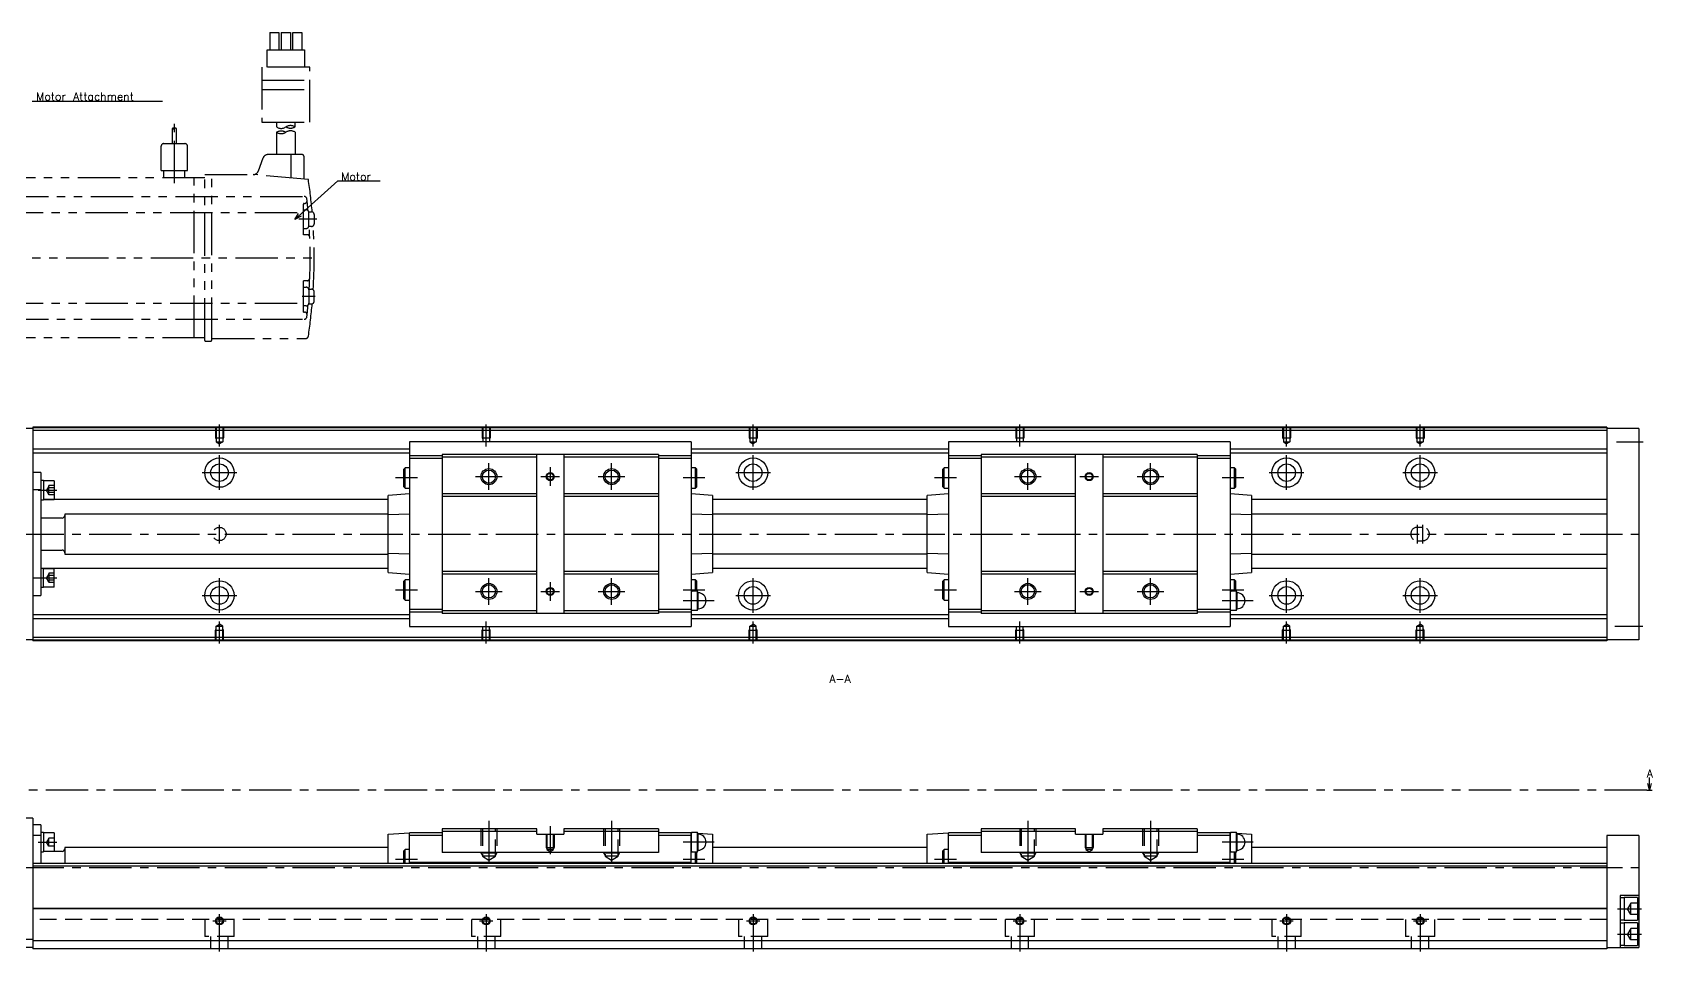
# Model space of a CAD drawing. Extents: x -2 to 986, y -8 to 353.
# Drawn here: x 379 to 986, y 9 to 353 of the extents above; entities that cross this region are included whole.
import ezdxf

# ---------------------------------------------------------------- set-up
doc = ezdxf.new("R2010")
doc.units = 0
doc.header["$LTSCALE"] = 0.5
for name, pattern in [('CENTER', [50.8, 31.75, -6.35, 6.35, -6.35]), ('DASHED', [19.05, 12.7, -6.35]), ('PHANTOM', [63.5, 31.75, -6.35, 6.35, -6.35, 6.35, -6.35])]:
    doc.linetypes.add(name, pattern=pattern)
for name, color, linetype in [('MSM_CENTER', 1, 'CENTER'), ('MSM_CONTINUOUS', 7, 'CONTINUOUS'), ('MSM_DASHED', 4, 'DASHED'), ('MSM_IMAGINARY', 6, 'PHANTOM'), ('MSM_NARROW', 5, 'CONTINUOUS'), ('MSM_PART_NUMBER', 7, 'CONTINUOUS')]:
    doc.layers.add(name, color=color, linetype=linetype)
doc.styles.get("Standard").update_dxf_attribs({"font": 'txt.shx', "height": 3, "bigfont": 'bigfont.shx'})

msp = doc.modelspace()

# ---------------------------------------------------------------- linework, layer by layer
at = {"layer": 'MSM_CENTER'}
for p, q in [((448.67, 198.29), (448.67, 206.5)), ((548.67, 198.29), (548.67, 206.5)), ((648.67, 198.29), (648.67, 206.5)), ((748.67, 198.29), (748.67, 206.5)), ((848.67, 198.29), (848.67, 206.5)), ((898.67, 198.29), (898.67, 206.5)), ((448.67, 182), (448.67, 195)), ((648.67, 182), (648.67, 195)), ((848.67, 182), (848.67, 195)), ((898.67, 182), (898.67, 195)), ((972.34, 200), (982.29, 200)), ((442.17, 188.5), (455.16, 188.5)), ((549.67, 182), (549.67, 192)), ((572.67, 190.5), (572.67, 183.5)), ((595.67, 182), (595.67, 192)), ((642.17, 188.5), (655.17, 188.5)), ((751.67, 182), (751.67, 192)), ((797.67, 182), (797.67, 192)), ((842.17, 188.5), (855.17, 188.5)), ((892.17, 188.5), (905.17, 188.5)), ((522.87, 186.5), (514.66, 186.5)), ((544.67, 187), (554.67, 187)), ((569.17, 187), (576.17, 187)), ((590.67, 187), (600.67, 187)), ((630.57, 186.5), (622.47, 186.5)), ((724.87, 186.5), (716.66, 186.5)), ((746.67, 187), (756.67, 187)), ((771.17, 187), (778.17, 187)), ((792.67, 187), (802.67, 187)), ((832.57, 186.5), (824.47, 186.5)), ((380.67, 181.95), (387.67, 181.95)), ((323.67, 165.5), (982.67, 165.5)), ((448.67, 162), (448.67, 169)), ((897.67, 162), (897.67, 169)), ((899.67, 162), (899.67, 169)), ((380.67, 149.05), (387.67, 149.05)), ((448.67, 136), (448.67, 149)), ((549.67, 139), (549.67, 149)), ((572.67, 147.5), (572.67, 140.5)), ((595.67, 139), (595.67, 149)), ((648.67, 136), (648.67, 149)), ((751.67, 139), (751.67, 149)), ((797.67, 139), (797.67, 149)), ((848.67, 136), (848.67, 149)), ((898.67, 136), (898.67, 149)), ((442.17, 142.5), (455.17, 142.5)), ((522.87, 144.5), (514.66, 144.5)), ((544.67, 144), (554.67, 144)), ((569.17, 144), (576.17, 144)), ((590.67, 144), (600.67, 144)), ((630.57, 144.5), (622.47, 144.5)), ((634.07, 140.5), (622.47, 140.5)), ((642.17, 142.5), (655.17, 142.5)), ((724.87, 144.5), (716.66, 144.5)), ((746.67, 144), (756.67, 144)), ((771.17, 144), (778.17, 144)), ((792.67, 144), (802.67, 144)), ((832.57, 144.5), (824.47, 144.5)), ((836.07, 140.5), (824.47, 140.5)), ((842.17, 142.5), (855.17, 142.5)), ((892.17, 142.5), (905.17, 142.5)), ((448.67, 124.5), (448.67, 132.71)), ((548.67, 124.5), (548.67, 132.71)), ((648.67, 124.5), (648.67, 132.71)), ((748.67, 124.5), (748.67, 132.71)), ((848.67, 124.5), (848.67, 132.71)), ((898.67, 124.5), (898.67, 132.71)), ((971.67, 131), (982.17, 131)), ((983.67, 69.5), (320.67, 69.5)), ((549.67, 58), (549.67, 40.3)), ((572.67, 56), (572.67, 45.5)), ((595.67, 58), (595.67, 40.3)), ((751.67, 58), (751.67, 40.3)), ((797.67, 58), (797.67, 40.3)), ((380.67, 50), (387.67, 50)), ((634.07, 50), (622.47, 50)), ((836.07, 50), (824.47, 50)), ((522.87, 43.5), (514.66, 43.5)), ((630.57, 43.5), (622.47, 43.5)), ((724.87, 43.5), (716.66, 43.5)), ((832.57, 43.5), (824.47, 43.5)), ((323.67, 40.5), (982.67, 40.5)), ((972.67, 25), (981.67, 25)), ((446.17, 20.5), (451.17, 20.5)), ((448.67, 9), (448.67, 23)), ((546.17, 20.5), (551.17, 20.5)), ((548.67, 23), (548.67, 9)), ((646.17, 20.5), (651.17, 20.5)), ((648.67, 23), (648.67, 9)), ((746.17, 20.5), (751.17, 20.5)), ((748.67, 23), (748.67, 9)), ((846.17, 20.5), (851.17, 20.5)), ((848.67, 23), (848.67, 9)), ((896.17, 20.5), (901.17, 20.5)), ((898.67, 23), (898.67, 9)), ((972.67, 15.5), (981.67, 15.5))]:
    msp.add_line(p, q, dxfattribs=at)
at = {"layer": 'MSM_CONTINUOUS'}
for p, q in [((378.67, 205.1), (358.67, 205.1)), ((378.67, 205.5), (378.67, 125.5)), ((968.67, 205.5), (378.67, 205.5)), ((968.67, 205.3), (378.67, 205.3)), ((968.67, 204.3), (378.67, 204.3)), ((968.67, 205.5), (968.67, 125.5)), ((980.67, 205.1), (968.67, 205.1)), ((980.67, 205.1), (980.67, 125.9)), ((519.87, 197.25), (378.67, 197.25)), ((519.87, 195.75), (378.67, 195.75)), ((625.47, 200.1), (519.87, 200.1)), ((519.87, 200.1), (519.87, 130.9)), ((532.17, 194.85), (519.87, 194.85)), ((613.17, 195.25), (532.17, 195.25)), ((532.17, 195.25), (532.17, 135.75)), ((567.57, 135.75), (567.57, 195.25)), ((577.77, 195.25), (577.77, 135.75)), ((613.17, 195.25), (613.17, 135.75)), ((625.47, 194.85), (613.17, 194.85)), ((625.47, 200.1), (625.47, 130.9)), ((721.87, 197.25), (625.47, 197.25)), ((721.87, 195.75), (625.47, 195.75)), ((827.47, 200.1), (721.87, 200.1)), ((721.87, 200.1), (721.87, 130.9)), ((734.17, 194.85), (721.87, 194.85)), ((815.17, 195.25), (734.17, 195.25)), ((734.17, 195.25), (734.17, 135.75)), ((769.57, 135.75), (769.57, 195.25)), ((779.77, 195.25), (779.77, 135.75)), ((815.17, 195.25), (815.17, 135.75)), ((827.47, 194.85), (815.17, 194.85)), ((827.47, 200.1), (827.47, 130.9)), ((968.67, 197.25), (827.47, 197.25)), ((968.67, 195.75), (827.47, 195.75)), ((381.67, 188.5), (378.67, 188.5)), ((381.67, 188.5), (381.67, 142.5)), ((518.27, 190.3), (517.77, 189.8)), ((517.77, 183.2), (517.77, 189.8)), ((518.27, 182.7), (518.27, 190.3)), ((519.87, 190.3), (518.27, 190.3)), ((532.17, 193.85), (519.87, 193.85)), ((567.57, 194.25), (532.17, 194.25)), ((613.17, 194.25), (577.77, 194.25)), ((625.47, 193.85), (613.17, 193.85)), ((627.07, 190.3), (625.47, 190.3)), ((627.57, 189.8), (627.07, 190.3)), ((627.07, 182.7), (627.07, 190.3)), ((627.57, 183.2), (627.57, 189.8)), ((720.27, 190.3), (719.77, 189.8)), ((719.77, 183.2), (719.77, 189.8)), ((720.27, 182.7), (720.27, 190.3)), ((721.87, 190.3), (720.27, 190.3)), ((734.17, 193.85), (721.87, 193.85)), ((769.57, 194.25), (734.17, 194.25)), ((815.17, 194.25), (779.77, 194.25)), ((827.47, 193.85), (815.17, 193.85)), ((829.07, 190.3), (827.47, 190.3)), ((829.57, 189.8), (829.07, 190.3)), ((829.07, 182.7), (829.07, 190.3)), ((829.57, 183.2), (829.57, 189.8)), ((382.67, 185.6), (381.67, 185.6)), ((382.67, 185.6), (382.67, 178.3)), ((386.67, 185.45), (382.67, 185.45)), ((386.67, 185.45), (386.67, 178.45)), ((517.77, 183.2), (518.27, 182.7)), ((518.27, 182.7), (519.87, 182.7)), ((625.47, 182.7), (627.07, 182.7)), ((627.07, 182.7), (627.57, 183.2)), ((719.77, 183.2), (720.27, 182.7)), ((720.27, 182.7), (721.87, 182.7)), ((827.47, 182.7), (829.07, 182.7)), ((829.07, 182.7), (829.57, 183.2)), ((381.67, 182.02), (378.67, 182.02)), ((381.67, 178.3), (382.67, 178.3)), ((382.67, 178.45), (386.67, 178.45)), ((511.87, 178.43), (382.67, 178.43)), ((519.87, 180.5), (511.87, 179.94)), ((511.87, 151.06), (511.87, 179.94)), ((567.57, 180.5), (532.17, 180.5)), ((567.57, 179.5), (532.17, 179.5)), ((613.17, 180.5), (577.77, 180.5)), ((613.17, 179.5), (577.77, 179.5)), ((633.47, 179.94), (625.47, 180.5)), ((633.47, 179.94), (633.47, 151.06)), ((713.87, 178.43), (633.47, 178.43)), ((721.87, 180.5), (713.87, 179.94)), ((713.87, 151.06), (713.87, 179.94)), ((769.57, 180.5), (734.17, 180.5)), ((769.57, 179.5), (734.17, 179.5)), ((815.17, 180.5), (779.77, 180.5)), ((815.17, 179.5), (779.77, 179.5)), ((835.47, 179.94), (827.47, 180.5)), ((835.47, 179.94), (835.47, 151.06)), ((968.67, 178.43), (835.47, 178.43)), ((389.67, 171.5), (381.67, 171.5)), ((390.67, 173), (390.67, 158)), ((511.87, 173), (390.67, 173)), ((519.87, 172.98), (511.87, 172.73)), ((633.47, 172.73), (625.47, 172.98)), ((713.87, 173), (633.47, 173)), ((721.87, 172.98), (713.87, 172.73)), ((835.47, 172.73), (827.47, 172.98)), ((968.67, 173), (835.47, 173)), ((381.67, 159.5), (389.67, 159.5)), ((390.67, 158), (511.87, 158)), ((511.87, 158.27), (519.87, 158.02)), ((625.47, 158.02), (633.47, 158.27)), ((713.87, 158), (633.47, 158)), ((713.87, 158.27), (721.87, 158.02)), ((827.47, 158.02), (835.47, 158.27)), ((835.47, 158), (968.67, 158)), ((381.67, 152.7), (382.67, 152.7)), ((382.67, 145.4), (382.67, 152.7)), ((511.87, 152.57), (382.67, 152.57)), ((382.67, 152.55), (386.67, 152.55)), ((386.67, 145.55), (386.67, 152.55)), ((713.87, 152.57), (633.47, 152.57)), ((968.67, 152.57), (835.47, 152.57)), ((381.67, 148.98), (378.67, 148.98)), ((511.87, 151.06), (519.87, 150.5)), ((518.27, 148.3), (517.77, 147.8)), ((517.77, 141.2), (517.77, 147.8)), ((518.27, 140.7), (518.27, 148.3)), ((519.87, 148.3), (518.27, 148.3)), ((567.57, 151.5), (532.17, 151.5)), ((567.57, 150.5), (532.17, 150.5)), ((613.17, 151.5), (577.77, 151.5)), ((613.17, 150.5), (577.77, 150.5)), ((625.47, 150.5), (633.47, 151.06)), ((627.07, 148.3), (625.47, 148.3)), ((627.57, 147.8), (627.07, 148.3)), ((627.07, 144.1), (627.07, 148.3)), ((627.57, 144.1), (627.57, 147.8)), ((713.87, 151.06), (721.87, 150.5)), ((720.27, 148.3), (719.77, 147.8)), ((719.77, 141.2), (719.77, 147.8)), ((720.27, 140.7), (720.27, 148.3)), ((721.87, 148.3), (720.27, 148.3)), ((769.57, 151.5), (734.17, 151.5)), ((769.57, 150.5), (734.17, 150.5)), ((815.17, 151.5), (779.77, 151.5)), ((815.17, 150.5), (779.77, 150.5)), ((827.47, 150.5), (835.47, 151.06)), ((829.07, 148.3), (827.47, 148.3)), ((829.57, 147.8), (829.07, 148.3)), ((829.07, 144.1), (829.07, 148.3)), ((829.57, 144.1), (829.57, 147.8)), ((378.67, 142.5), (381.67, 142.5)), ((382.67, 145.4), (381.67, 145.4)), ((386.67, 145.55), (382.67, 145.55)), ((517.77, 141.2), (518.27, 140.7)), ((518.27, 140.7), (519.87, 140.7)), ((625.63, 144.1), (625.47, 143.5)), ((625.63, 136.9), (625.63, 144.1)), ((627.91, 144.1), (625.63, 144.1)), ((627.91, 136.9), (627.91, 144.1)), ((628.07, 143.5), (627.91, 144.1)), ((628.07, 137.5), (628.07, 143.5)), ((719.77, 141.2), (720.27, 140.7)), ((720.27, 140.7), (721.87, 140.7)), ((827.63, 144.1), (827.47, 143.5)), ((827.63, 136.9), (827.63, 144.1)), ((829.91, 144.1), (827.63, 144.1)), ((829.91, 136.9), (829.91, 144.1)), ((830.07, 143.5), (829.91, 144.1)), ((830.07, 137.5), (830.07, 143.5)), ((519.87, 135.25), (378.67, 135.25)), ((519.87, 133.75), (378.67, 133.75)), ((532.17, 137.15), (519.87, 137.15)), ((532.17, 136.15), (519.87, 136.15)), ((567.57, 136.75), (532.17, 136.75)), ((613.17, 135.75), (532.17, 135.75)), ((613.17, 136.75), (577.77, 136.75)), ((625.47, 137.15), (613.17, 137.15)), ((625.47, 136.15), (613.17, 136.15)), ((625.47, 137.5), (625.63, 136.9)), ((721.87, 135.25), (625.47, 135.25)), ((721.87, 133.75), (625.47, 133.75)), ((625.63, 136.9), (627.91, 136.9)), ((627.91, 136.9), (628.07, 137.5)), ((734.17, 137.15), (721.87, 137.15)), ((734.17, 136.15), (721.87, 136.15)), ((769.57, 136.75), (734.17, 136.75)), ((815.17, 135.75), (734.17, 135.75)), ((815.17, 136.75), (779.77, 136.75)), ((827.47, 137.15), (815.17, 137.15)), ((827.47, 136.15), (815.17, 136.15)), ((827.47, 137.5), (827.63, 136.9)), ((968.67, 135.25), (827.47, 135.25)), ((968.67, 133.75), (827.47, 133.75)), ((827.63, 136.9), (829.91, 136.9)), ((829.91, 136.9), (830.07, 137.5)), ((519.87, 130.9), (625.47, 130.9)), ((721.87, 130.9), (827.47, 130.9)), ((378.67, 125.9), (358.67, 125.9)), ((968.67, 126.7), (378.67, 126.7)), ((968.67, 125.7), (378.67, 125.7)), ((968.67, 125.5), (378.67, 125.5)), ((980.67, 125.9), (968.67, 125.9)), ((984.67, 69.5), (984.67, 74.23)), ((983.67, 69.5), (985.67, 69.5)), ((984.67, 69.5), (984, 72)), ((985.34, 72), (984.67, 69.5)), ((378.67, 59), (364.17, 59)), ((378.67, 59), (378.67, 10)), ((381.67, 56.5), (378.67, 56.5)), ((381.67, 56.5), (381.67, 42)), ((567.57, 55), (532.17, 55)), ((532.17, 55), (532.17, 46.15)), ((567.57, 53), (567.57, 55)), ((577.77, 55), (577.77, 53)), ((613.17, 55), (577.77, 55)), ((613.17, 55), (613.17, 46.15)), ((769.57, 55), (734.17, 55)), ((734.17, 55), (734.17, 46.15)), ((769.57, 53), (769.57, 55)), ((779.77, 55), (779.77, 53)), ((815.17, 55), (779.77, 55)), ((815.17, 55), (815.17, 46.15)), ((381.67, 52.5), (378.67, 52.5)), ((382.67, 53.65), (381.67, 53.65)), ((382.67, 53.65), (382.67, 46.35)), ((386.67, 53.5), (382.67, 53.5)), ((386.67, 53.5), (386.67, 46.5)), ((511.87, 53), (519.87, 53.5)), ((511.87, 42), (511.87, 53)), ((532.17, 53.5), (519.87, 53.5)), ((519.87, 42), (519.87, 53.5)), ((532.17, 52.5), (519.87, 52.5)), ((567.57, 54), (532.17, 54)), ((567.57, 53), (577.77, 53)), ((613.17, 54), (577.77, 54)), ((625.47, 53.5), (613.17, 53.5)), ((625.47, 52.5), (613.17, 52.5)), ((625.63, 53.6), (625.47, 53)), ((625.47, 53.5), (625.6, 53.49)), ((625.47, 42), (625.47, 53.5)), ((625.63, 46.4), (625.63, 53.6)), ((627.91, 53.6), (625.63, 53.6)), ((628.07, 53), (627.91, 53.6)), ((627.91, 46.4), (627.91, 53.6)), ((627.97, 53.34), (633.47, 53)), ((628.07, 47), (628.07, 53)), ((633.47, 53), (633.47, 42)), ((713.87, 53), (721.87, 53.5)), ((713.87, 42), (713.87, 53)), ((734.17, 53.5), (721.87, 53.5)), ((721.87, 42), (721.87, 53.5)), ((734.17, 52.5), (721.87, 52.5)), ((769.57, 54), (734.17, 54)), ((769.57, 53), (779.77, 53)), ((815.17, 54), (779.77, 54)), ((827.47, 53.5), (815.17, 53.5)), ((827.47, 52.5), (815.17, 52.5)), ((827.63, 53.6), (827.47, 53)), ((827.47, 53.5), (827.6, 53.49)), ((827.47, 42), (827.47, 53.5)), ((827.63, 46.4), (827.63, 53.6)), ((829.91, 53.6), (827.63, 53.6)), ((830.07, 53), (829.91, 53.6)), ((829.91, 46.4), (829.91, 53.6)), ((829.97, 53.34), (835.47, 53)), ((830.07, 47), (830.07, 53)), ((835.47, 53), (835.47, 42)), ((980.67, 52.5), (968.67, 52.5)), ((968.67, 52.5), (968.67, 10)), ((980.67, 52.5), (980.67, 10.5)), ((381.67, 46.35), (382.67, 46.35)), ((389.67, 46.5), (382.67, 46.5)), ((390.67, 48), (390.67, 42)), ((511.87, 48), (390.67, 48)), ((518.27, 47.3), (517.77, 46.8)), ((517.77, 42), (517.77, 46.8)), ((518.27, 42), (518.27, 47.3)), ((519.87, 47.3), (518.27, 47.3)), ((613.17, 46.15), (532.17, 46.15)), ((625.47, 47), (625.63, 46.4)), ((625.63, 46.4), (627.91, 46.4)), ((627.07, 42), (627.07, 46.4)), ((627.57, 42), (627.57, 46.4)), ((627.91, 46.4), (628.07, 47)), ((713.87, 48), (633.47, 48)), ((720.27, 47.3), (719.77, 46.8)), ((719.77, 42), (719.77, 46.8)), ((720.27, 42), (720.27, 47.3)), ((721.87, 47.3), (720.27, 47.3)), ((815.17, 46.15), (734.17, 46.15)), ((827.47, 47), (827.63, 46.4)), ((827.63, 46.4), (829.91, 46.4)), ((829.07, 42), (829.07, 46.4)), ((829.57, 42), (829.57, 46.4)), ((829.91, 46.4), (830.07, 47)), ((968.67, 48), (835.47, 48)), ((968.67, 42), (378.67, 42)), ((968.67, 41), (378.67, 41)), ((625.47, 42.4), (519.87, 42.4)), ((827.47, 42.4), (721.87, 42.4)), ((968.67, 25.2), (378.67, 25.2)), ((968.67, 25), (378.67, 25)), ((980.67, 30), (973.67, 30)), ((973.67, 30), (973.67, 10.5)), ((975.17, 29.15), (973.67, 29.15)), ((980.17, 29.25), (975.17, 29.25)), ((975.17, 29.25), (975.17, 20.75)), ((980.17, 29.25), (980.17, 20.75)), ((973.67, 20.85), (975.17, 20.85)), ((975.17, 19.65), (973.67, 19.65)), ((975.17, 20.75), (980.17, 20.75)), ((980.17, 19.75), (975.17, 19.75)), ((975.17, 19.75), (975.17, 11.25)), ((980.17, 19.75), (980.17, 11.25)), ((378.67, 13.5), (365.67, 13.5)), ((968.67, 13), (378.67, 13)), ((378.67, 10.5), (358.67, 10.5)), ((968.67, 10), (378.67, 10)), ((968.67, 10.5), (980.67, 10.5)), ((973.67, 11.35), (975.17, 11.35)), ((975.17, 11.25), (980.17, 11.25))]:
    msp.add_line(p, q, dxfattribs=at)
for centre, radius in [((448.67, 188.5), 5.5), ((448.67, 188.5), 3.3), ((549.67, 187), 2.46), ((595.67, 187), 2.46), ((648.67, 188.5), 5.5), ((648.67, 188.5), 3.3), ((751.67, 187), 2.46), ((797.67, 187), 2.46), ((848.67, 188.5), 5.5), ((848.67, 188.5), 3.3), ((898.67, 188.5), 5.5), ((898.67, 188.5), 3.3), ((572.67, 187), 1.23), ((774.67, 187), 1.23), ((448.67, 142.5), 5.5), ((448.67, 142.5), 3.3), ((549.67, 144), 2.46), ((595.67, 144), 2.46), ((648.67, 142.5), 5.5), ((648.67, 142.5), 3.3), ((751.67, 144), 2.46), ((797.67, 144), 2.46), ((848.67, 142.5), 5.5), ((848.67, 142.5), 3.3), ((898.67, 142.5), 5.5), ((898.67, 142.5), 3.3), ((572.67, 144), 1.23), ((774.67, 144), 1.23), ((448.67, 20.5), 1.23), ((548.67, 20.5), 1.23), ((648.67, 20.5), 1.23), ((748.67, 20.5), 1.23), ((848.67, 20.5), 1.23), ((898.67, 20.5), 1.23)]:
    msp.add_circle(centre, radius, dxfattribs=at)
for centre, radius, start, end in [((389.67, 172.5), 1, 270, 0), ((389.67, 158.5), 1, 0, 90), ((628.07, 140.5), 3, 270, 90), ((830.07, 140.5), 3, 270, 90), ((628.07, 50), 3, 270, 90), ((830.07, 50), 3, 270, 90), ((389.67, 47.5), 1, 270, 0)]:
    msp.add_arc(centre, radius, start, end, dxfattribs=at)
at = {"layer": 'MSM_DASHED'}
for p, q in [((447.17, 205.5), (447.17, 201.5)), ((447.17, 201.5), (447.44, 201.03)), ((447.17, 201.5), (450.17, 201.5)), ((447.44, 205.5), (447.44, 200)), ((449.9, 205.5), (449.9, 200)), ((450.17, 201.5), (449.9, 201.03)), ((450.17, 205.5), (450.17, 201.5)), ((547.17, 205.5), (547.17, 201.5)), ((547.17, 201.5), (550.17, 201.5)), ((547.17, 201.5), (547.44, 201.03)), ((547.44, 205.5), (547.44, 200.1)), ((549.9, 205.5), (549.9, 200.1)), ((550.17, 201.5), (549.9, 201.03)), ((550.17, 205.5), (550.17, 201.5)), ((647.17, 205.5), (647.17, 201.5)), ((647.17, 201.5), (650.17, 201.5)), ((647.17, 201.5), (647.44, 201.03)), ((647.44, 205.5), (647.44, 200)), ((649.9, 205.5), (649.9, 200)), ((650.17, 201.5), (649.9, 201.03)), ((650.17, 205.5), (650.17, 201.5)), ((747.17, 205.5), (747.17, 201.5)), ((747.17, 201.5), (750.17, 201.5)), ((747.17, 201.5), (747.44, 201.03)), ((747.44, 205.5), (747.44, 200.1)), ((749.9, 205.5), (749.9, 200.1)), ((750.17, 201.5), (749.9, 201.03)), ((750.17, 205.5), (750.17, 201.5)), ((847.17, 205.5), (847.17, 201.5)), ((847.17, 201.5), (850.17, 201.5)), ((847.17, 201.5), (847.44, 201.03)), ((847.44, 205.5), (847.44, 200)), ((849.9, 205.5), (849.9, 200)), ((850.17, 201.5), (849.9, 201.03)), ((850.17, 205.5), (850.17, 201.5)), ((897.17, 205.5), (897.17, 201.5)), ((897.17, 201.5), (900.17, 201.5)), ((897.17, 201.5), (897.44, 201.03)), ((897.44, 205.5), (897.44, 200)), ((899.9, 205.5), (899.9, 200)), ((900.17, 201.5), (899.9, 201.03)), ((900.17, 205.5), (900.17, 201.5)), ((447.44, 200), (448.67, 199.29)), ((447.44, 200), (449.9, 200)), ((449.9, 200), (448.67, 199.29)), ((647.44, 200), (649.9, 200)), ((647.44, 200), (648.67, 199.29)), ((649.9, 200), (648.67, 199.29)), ((847.44, 200), (849.9, 200)), ((847.44, 200), (848.67, 199.29)), ((849.9, 200), (848.67, 199.29)), ((897.44, 200), (899.9, 200)), ((897.44, 200), (898.67, 199.29)), ((899.9, 200), (898.67, 199.29)), ((384.67, 183.45), (383.8, 181.95)), ((384.67, 180.22), (384.67, 183.69)), ((386.67, 183.69), (384.67, 183.69)), ((386.67, 182.82), (384.67, 182.82)), ((384.67, 180.45), (383.8, 181.95)), ((386.67, 181.09), (384.67, 181.09)), ((386.67, 180.22), (384.67, 180.22)), ((899.67, 168), (897.67, 168)), ((897.67, 163), (899.67, 163)), ((384.67, 150.55), (383.8, 149.05)), ((384.67, 147.55), (383.8, 149.05)), ((384.67, 150.78), (384.67, 147.31)), ((386.67, 150.78), (384.67, 150.78)), ((386.67, 149.91), (384.67, 149.91)), ((386.67, 148.18), (384.67, 148.18)), ((386.67, 147.31), (384.67, 147.31)), ((447.17, 129.5), (447.44, 129.97)), ((447.17, 125.5), (447.17, 129.5)), ((447.17, 129.5), (450.17, 129.5)), ((447.44, 131), (448.67, 131.71)), ((447.44, 125.5), (447.44, 131)), ((447.44, 131), (449.9, 131)), ((449.9, 131), (448.67, 131.71)), ((449.9, 125.5), (449.9, 131)), ((450.17, 129.5), (449.9, 129.97)), ((450.17, 125.5), (450.17, 129.5)), ((547.17, 129.5), (547.44, 129.97)), ((547.17, 129.5), (550.17, 129.5)), ((547.17, 125.5), (547.17, 129.5)), ((547.44, 125.5), (547.44, 130.9)), ((549.9, 125.5), (549.9, 130.9)), ((550.17, 129.5), (549.9, 129.97)), ((550.17, 125.5), (550.17, 129.5)), ((647.17, 129.5), (647.44, 129.97)), ((647.17, 129.5), (650.17, 129.5)), ((647.17, 125.5), (647.17, 129.5)), ((647.44, 131), (648.67, 131.71)), ((647.44, 131), (649.9, 131)), ((647.44, 125.5), (647.44, 131)), ((649.9, 131), (648.67, 131.71)), ((649.9, 125.5), (649.9, 131)), ((650.17, 129.5), (649.9, 129.97)), ((650.17, 125.5), (650.17, 129.5)), ((747.17, 129.5), (747.44, 129.97)), ((747.17, 129.5), (750.17, 129.5)), ((747.17, 125.5), (747.17, 129.5)), ((747.44, 125.5), (747.44, 130.9)), ((749.9, 125.5), (749.9, 130.9)), ((750.17, 129.5), (749.9, 129.97)), ((750.17, 125.5), (750.17, 129.5)), ((847.17, 129.5), (847.44, 129.97)), ((847.17, 129.5), (850.17, 129.5)), ((847.17, 125.5), (847.17, 129.5)), ((847.44, 131), (848.67, 131.71)), ((847.44, 131), (849.9, 131)), ((847.44, 125.5), (847.44, 131)), ((849.9, 131), (848.67, 131.71)), ((849.9, 125.5), (849.9, 131)), ((850.17, 129.5), (849.9, 129.97)), ((850.17, 125.5), (850.17, 129.5)), ((897.17, 129.5), (897.44, 129.97)), ((897.17, 129.5), (900.17, 129.5)), ((897.17, 125.5), (897.17, 129.5)), ((897.44, 131), (898.67, 131.71)), ((897.44, 131), (899.9, 131)), ((897.44, 125.5), (897.44, 131)), ((899.9, 131), (898.67, 131.71)), ((899.9, 125.5), (899.9, 131)), ((900.17, 129.5), (899.9, 129.97)), ((900.17, 125.5), (900.17, 129.5)), ((546.67, 55), (546.67, 46)), ((547.21, 55), (547.21, 44.72)), ((552.12, 44.72), (552.12, 55)), ((552.67, 55), (552.67, 46)), ((592.67, 55), (592.67, 46)), ((593.21, 55), (593.21, 44.72)), ((598.12, 44.72), (598.12, 55)), ((598.67, 55), (598.67, 46)), ((748.67, 55), (748.67, 46)), ((749.21, 55), (749.21, 44.72)), ((754.12, 44.72), (754.12, 55)), ((754.67, 55), (754.67, 46)), ((794.67, 55), (794.67, 46)), ((795.21, 55), (795.21, 44.72)), ((800.12, 44.72), (800.12, 55)), ((800.67, 55), (800.67, 46)), ((384.67, 51.5), (383.8, 50)), ((384.67, 48.5), (383.8, 50)), ((384.67, 48.5), (384.67, 51.5)), ((386.67, 51.5), (384.67, 51.5)), ((384.67, 50), (386.67, 50)), ((571.17, 53), (571.17, 48)), ((571.44, 53), (571.44, 47.21)), ((573.9, 47.21), (573.9, 53)), ((574.17, 53), (574.17, 48)), ((773.17, 53), (773.17, 48)), ((773.44, 53), (773.44, 47.21)), ((775.9, 47.21), (775.9, 53)), ((776.17, 53), (776.17, 48)), ((386.67, 48.5), (384.67, 48.5)), ((546.67, 46), (547.21, 45.06)), ((546.67, 46), (552.67, 46)), ((552.12, 44.72), (547.21, 44.72)), ((547.21, 44.72), (549.67, 43.3)), ((549.67, 43.3), (552.12, 44.72)), ((552.67, 46), (552.12, 45.06)), ((571.17, 48), (574.17, 48)), ((571.17, 48), (571.44, 47.53)), ((571.44, 47.21), (572.67, 46.5)), ((573.9, 47.21), (571.44, 47.21)), ((572.67, 46.5), (573.9, 47.21)), ((574.17, 48), (573.9, 47.53)), ((592.67, 46), (598.67, 46)), ((592.67, 46), (593.21, 45.06)), ((593.21, 44.72), (595.67, 43.3)), ((598.12, 44.72), (593.21, 44.72)), ((595.67, 43.3), (598.12, 44.72)), ((598.67, 46), (598.12, 45.06)), ((748.67, 46), (749.21, 45.06)), ((748.67, 46), (754.67, 46)), ((754.12, 44.72), (749.21, 44.72)), ((749.21, 44.72), (751.67, 43.3)), ((751.67, 43.3), (754.12, 44.72)), ((754.67, 46), (754.12, 45.06)), ((773.17, 48), (776.17, 48)), ((773.17, 48), (773.44, 47.53)), ((773.44, 47.21), (774.67, 46.5)), ((775.9, 47.21), (773.44, 47.21)), ((774.67, 46.5), (775.9, 47.21)), ((776.17, 48), (775.9, 47.53)), ((794.67, 46), (800.67, 46)), ((794.67, 46), (795.21, 45.06)), ((795.21, 44.72), (797.67, 43.3)), ((800.12, 44.72), (795.21, 44.72)), ((797.67, 43.3), (800.12, 44.72)), ((800.67, 46), (800.12, 45.06)), ((968.67, 25.2), (378.67, 25.2)), ((968.67, 25), (378.67, 25)), ((977.67, 27.12), (976.44, 25)), ((977.67, 22.87), (976.44, 25)), ((977.67, 22.87), (977.67, 27.12)), ((980.17, 27.12), (977.67, 27.12)), ((977.67, 25), (980.17, 25)), ((968.67, 21), (378.67, 21)), ((443.17, 21), (443.17, 14.7)), ((454.17, 14.7), (454.17, 21)), ((543.17, 21), (543.17, 14.7)), ((554.17, 14.7), (554.17, 21)), ((643.17, 21), (643.17, 14.7)), ((654.17, 14.7), (654.17, 21)), ((743.17, 21), (743.17, 14.7)), ((754.17, 14.7), (754.17, 21)), ((843.17, 21), (843.17, 14.7)), ((854.17, 14.7), (854.17, 21)), ((893.17, 21), (893.17, 14.7)), ((904.17, 14.7), (904.17, 21)), ((980.17, 22.87), (977.67, 22.87)), ((454.17, 14.7), (443.17, 14.7)), ((445.37, 14.7), (445.37, 10)), ((451.97, 10), (451.97, 14.7)), ((554.17, 14.7), (543.17, 14.7)), ((545.37, 14.7), (545.37, 10)), ((551.97, 10), (551.97, 14.7)), ((654.17, 14.7), (643.17, 14.7)), ((645.37, 14.7), (645.37, 10)), ((651.97, 10), (651.97, 14.7)), ((754.17, 14.7), (743.17, 14.7)), ((745.37, 14.7), (745.37, 10)), ((751.97, 10), (751.97, 14.7)), ((854.17, 14.7), (843.17, 14.7)), ((845.37, 14.7), (845.37, 10)), ((851.97, 10), (851.97, 14.7)), ((904.17, 14.7), (893.17, 14.7)), ((895.37, 14.7), (895.37, 10)), ((901.97, 10), (901.97, 14.7)), ((977.67, 17.62), (976.44, 15.5)), ((977.67, 13.37), (976.44, 15.5)), ((977.67, 13.37), (977.67, 17.62)), ((980.17, 17.62), (977.67, 17.62)), ((977.67, 15.5), (980.17, 15.5)), ((980.17, 13.37), (977.67, 13.37))]:
    msp.add_line(p, q, dxfattribs=at)
msp.add_circle((448.67, 165.5), 2.5, dxfattribs=at)
for centre, start, end in [((897.67, 165.5), 90, 270), ((899.67, 165.5), 270, 90)]:
    msp.add_arc(centre, 2.5, start, end, dxfattribs=at)
at = {"layer": 'MSM_IMAGINARY'}
for p, q in [((467.56, 353.49), (467.56, 346.99)), ((467.56, 353.49), (470.96, 353.49)), ((470.96, 353.49), (470.96, 346.99)), ((471.86, 353.49), (475.26, 353.49)), ((471.86, 353.49), (471.86, 346.99)), ((475.26, 353.49), (475.26, 346.99)), ((476.16, 346.99), (476.16, 353.49)), ((476.16, 353.49), (479.56, 353.49)), ((479.56, 353.49), (479.56, 346.99)), ((466.56, 346.99), (480.56, 346.99)), ((466.56, 340.49), (466.56, 346.99)), ((480.56, 346.99), (480.56, 340.49)), ((464.56, 340.49), (464.56, 319.88)), ((482.56, 340.49), (464.56, 340.49)), ((482.56, 319.88), (482.56, 340.49)), ((464.56, 335.65), (482.56, 335.65)), ((464.56, 332.05), (482.56, 332.05)), ((430.92, 317.44), (430.92, 311.8)), ((431.77, 297), (431.77, 319.55)), ((432.62, 311.8), (432.62, 317.44)), ((464.56, 319.88), (482.56, 319.88)), ((470.06, 319.88), (470.06, 318.08)), ((470.07, 316.05), (470.07, 307.7)), ((477.06, 318.08), (477.06, 319.88)), ((477.07, 316.05), (477.07, 307.7)), ((426.82, 301.8), (426.82, 310.8)), ((427.82, 311.8), (435.72, 311.8)), ((436.72, 301.8), (436.72, 310.8)), ((464.99, 306.38), (463.22, 301.52)), ((479.57, 307.7), (466.87, 307.7)), ((475.57, 298.96), (475.57, 307.7)), ((480.37, 298.54), (480.37, 306.9)), ((443.17, 299), (359.67, 299)), ((426.82, 301.8), (436.72, 301.8)), ((427.87, 299), (427.87, 301.8)), ((435.67, 299), (435.67, 301.8)), ((439.17, 239), (439.17, 299)), ((443.17, 238), (443.17, 300.2)), ((443.17, 300.2), (461.34, 300.2)), ((445.87, 238.3), (445.87, 300.2)), ((481.99, 298.39), (461.34, 300.2)), ((368.67, 292), (480.44, 292)), ((366.67, 286), (480.17, 286)), ((480.17, 277.68), (480.17, 289.17)), ((480.17, 287), (481.17, 287)), ((482.13, 286.25), (483.17, 286.25)), ((482.17, 281), (482.17, 286)), ((485.12, 283.5), (478.39, 283.5)), ((480.17, 280), (481.17, 280)), ((483.17, 280.75), (482.13, 280.75)), ((484.17, 285.25), (484.17, 281.75)), ((481.52, 277.68), (480.17, 277.68)), ((327.67, 269), (486.17, 269)), ((481.52, 260.43), (480.17, 260.43)), ((480.17, 248.68), (480.17, 260.43)), ((480.17, 258), (481.17, 258)), ((482.17, 257.25), (483.17, 257.25)), ((482.17, 257), (482.17, 252)), ((484.17, 252.75), (484.17, 256.25)), ((366.67, 252), (480.17, 252)), ((484.57, 254.5), (479.69, 254.5)), ((481.17, 251), (480.17, 251)), ((482.15, 251.75), (483.17, 251.75)), ((368.67, 246), (480.44, 246)), ((480.17, 248.68), (480.51, 248.68)), ((443.17, 239), (359.67, 239)), ((443.37, 237.8), (445.37, 237.8)), ((445.87, 238.8), (481.01, 238.8))]:
    msp.add_line(p, q, dxfattribs=at)
for centre, radius, start, end in [((431.34, 316.7), 0.85, 60.00095, 119.99903), ((431.34, 318.17), 0.85, 240.00098, 299.99903), ((432.19, 316.7), 0.85, 59.99866, 119.99903), ((471.81, 320.52), 3, 234.31321, 305.6839), ((471.82, 313.02), 3.5, 60.0015, 120.00149), ((471.82, 319.08), 3.5, 240.00145, 300.00144), ((475.31, 315.05), 3.5, 60.00144, 120.00143), ((475.31, 321.12), 3.5, 240.00146, 300.00146), ((475.32, 313.62), 3, 54.31324, 125.68393), ((427.82, 310.8), 1, 90, 180), ((435.72, 310.8), 1, 359.99999, 90), ((466.87, 305.7), 2, 90, 160), ((479.57, 306.9), 0.8, 359.99999, 90), ((461.34, 302.2), 2, 270, 340), ((284.17, 269), 200, 4.93818, 8.45097), ((480.44, 291), 1, 6.3954, 90.00002), ((480.37, 289.17), 0.2, 83.23498, 180), ((480.51, 290.36), 1, 263.235, 6.20885), ((481.17, 286), 1, 359.99998, 90.00003), ((284.17, 269), 198.5, 5.11735, 6.39559), ((483.17, 285.25), 1, 359.99998, 90.00003), ((481.17, 281), 1, 269.99998, 359.99996), ((284.17, 269), 198.5, 356.60648, 3.39352), ((483.17, 281.75), 1, 269.99998, 359.99996), ((284.17, 269), 200, 356.56531, 3.43469), ((481.52, 276.68), 1, 2.22815, 90.00002), ((481.52, 261.43), 1, 269.99998, 357.80246), ((481.17, 257), 1, 359.99998, 90.00003), ((483.17, 256.25), 1, 359.99998, 90.00003), ((481.17, 252), 1, 269.99998, 359.99996), ((284.17, 269), 198.5, 353.60442, 354.88268), ((284.17, 269), 200, 351.56233, 355.06183), ((483.17, 252.75), 1, 269.99998, 359.99996), ((480.44, 247), 1, 269.99998, 353.6046), ((480.51, 247.68), 1, 353.8018, 90), ((443.37, 238), 0.2, 180, 270), ((445.37, 238.3), 0.5, 270, 0.00001), ((481.01, 239.8), 1, 270, 351.56233)]:
    msp.add_arc(centre, radius, start, end, dxfattribs=at)
at = {"layer": 'MSM_NARROW'}
for centre, radius in [((549.67, 187), 3), ((572.67, 187), 1.5), ((595.67, 187), 3), ((751.67, 187), 3), ((774.67, 187), 1.5), ((797.67, 187), 3), ((549.67, 144), 3), ((595.67, 144), 3), ((751.67, 144), 3), ((797.67, 144), 3), ((572.67, 144), 1.5), ((774.67, 144), 1.5), ((448.67, 20.5), 1.5), ((548.67, 20.5), 1.5), ((648.67, 20.5), 1.5), ((748.67, 20.5), 1.5), ((848.67, 20.5), 1.5), ((898.67, 20.5), 1.5)]:
    msp.add_circle(centre, radius, dxfattribs=at)
at = {"layer": 'MSM_PART_NUMBER'}
for p, q in [((378.46, 327.67), (427.28, 327.67)), ((476.95, 283.4), (493, 297.86)), ((493, 297.86), (508.94, 297.86)), ((476.95, 283.4), (478.36, 285.57)), ((479.26, 284.58), (476.95, 283.4))]:
    msp.add_line(p, q, dxfattribs=at)

# ---------------------------------------------------------------- texts
for s, p in [('Motor Attachment', (379.94, 327.99)), ('Motor', (494.29, 297.99)), ('A-A', (677.3, 109.69)), ('A', (983.65, 74.29))]:
    msp.add_text(s, height=3, dxfattribs=at).set_placement(p)

doc.saveas('drawing.dxf')
